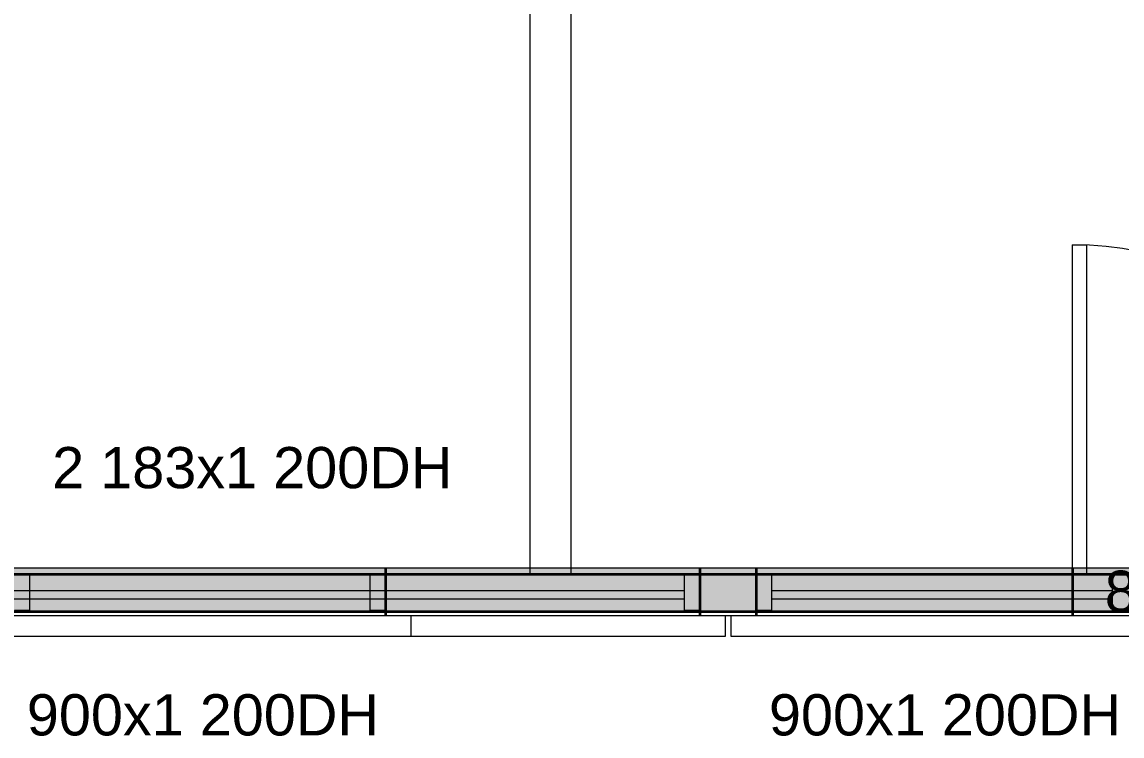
# Model space of a CAD drawing. Header units: inches. Extents: x -2190 to 40245, y -11272 to 33470.
# Drawn here: x 13151 to 15819, y 15018 to 16751 of the extents above; entities that cross this region are included whole.
import ezdxf

# ---------------------------------------------------------------- set-up
doc = ezdxf.new("R2010")
doc.units = ezdxf.units.IN
doc.header["$LTSCALE"] = 96
doc.header["$MEASUREMENT"] = 0
for name, color, linetype, lineweight, true_color in [('Doors-1', 216, 'Continuous', 18, 0x800080), ('Doors__Labels-1', 176, 'Continuous', 18, 0x000080), ('Walls___Normal-1', 18, 'Continuous', 35, 0x000000), ('Walls___Normal-2', 18, 'Continuous', 35, 0x000000), ('Walls___Normal-3', 18, 'Continuous', 35, 0x000000), ('Walls___Normal-Ext_T_Frame_-_600_OC_-_Int_PB_Ext_WRC_cladding-L1-1', 18, 'Continuous', 35, 0x000000), ('Walls___Normal-Ext_T_Frame_-_600_OC_-_Int_PB_Ext_WRC_cladding-L1-2', 18, 'Continuous', 35, 0x000000), ('Walls___Normal-Ext_T_Frame_-_600_OC_-_Int_PB_Ext_WRC_cladding-L1-3', 18, 'Continuous', 35, 0x000000), ('Walls___Normal-Ext_T_Frame_-_600_OC_-_Int_PB_Ext_WRC_cladding-L2-1', 18, 'Continuous', 35, 0x000000), ('Walls___Normal-Ext_T_Frame_-_600_OC_-_Int_PB_Ext_WRC_cladding-L2-2', 18, 'Continuous', 35, 0x000000), ('Walls___Normal-Ext_T_Frame_-_600_OC_-_Int_PB_Ext_WRC_cladding-L2-3', 18, 'Continuous', 35, 0x000000), ('Walls___Normal-Ext_T_Frame_-_600_OC_-_Int_PB_Ext_WRC_cladding-L3-1', 18, 'Continuous', 35, 0x000000), ('Walls___Normal-Ext_T_Frame_-_600_OC_-_Int_PB_Ext_WRC_cladding-L3-2', 18, 'Continuous', 35, 0x000000), ('Walls___Normal-Ext_T_Frame_-_600_OC_-_Int_PB_Ext_WRC_cladding-L3-3', 18, 'Continuous', 35, 0x000000), ('Walls___Normal-Ext_T_Frame_-_600_OC_-_Int_PB_Ext_WRC_cladding-L4-1', 18, 'Continuous', 35, 0x000000), ('Walls___Normal-Ext_T_Frame_-_600_OC_-_Int_PB_Ext_WRC_cladding-L4-2', 18, 'Continuous', 35, 0x000000), ('Walls___Normal-Ext_T_Frame_-_600_OC_-_Int_PB_Ext_WRC_cladding-L4-3', 18, 'Continuous', 35, 0x000000), ('Walls___Railings-3', 18, 'Continuous', 18, 0x000000), ('Windows-1', 18, 'Continuous', 18, 0x000000), ('Windows-3', 18, 'Continuous', 18, 0x000000), ('Windows__Labels-1', 176, 'Continuous', 9, 0x000080), ('Windows__Labels-3', 176, 'Continuous', 9, 0x000080)]:
    doc.layers.add(name, color=color, linetype=linetype, lineweight=lineweight, true_color=true_color)

msp = doc.modelspace()

# ---------------------------------------------------------------- linework, layer by layer
at = {"layer": 'Doors-1', "color": 216, "linetype": 'Continuous', "lineweight": 18, "true_color": 0x800080}
for p, q in [((15698.6, 15410), (15698.6, 16210)), ((15698.6, 16210), (15733.6, 16210)), ((15733.6, 15410), (15733.6, 16210)), ((15733.6, 15410), (15698.6, 15410)), ((15698.6, 15320), (16498.6, 15320))]:
    msp.add_line(p, q, dxfattribs=at)
msp.add_arc((15698.6, 15410), 800, 0, 90, dxfattribs=at)
at = {"layer": 'Walls___Normal-1'}
for p, q in [((14795, 15425), (14795, 15310)), ((15698.6, 15425), (15698.6, 15310))]:
    msp.add_line(p, q, dxfattribs=at)
at = {"layer": 'Walls___Normal-1', "color": 1, "true_color": 0xff0000}
msp.add_solid([(14795, 15425), (15698.6, 15425), (14795, 15410), (15698.6, 15410)], dxfattribs=at)
at = {"layer": 'Walls___Normal-1', "color": 8, "true_color": 0x808080}
msp.add_solid([(14795, 15410), (15698.6, 15410), (14795, 15320), (15698.6, 15320)], dxfattribs=at)
at = {"layer": 'Walls___Normal-2', "color": 1, "true_color": 0xff0000}
msp.add_solid([(12252.5, 15425), (17337.5, 15425), (12252.5, 15410), (17337.5, 15410)], dxfattribs=at)
at = {"layer": 'Walls___Normal-2', "color": 8, "true_color": 0x808080}
msp.add_solid([(12252.5, 15410), (17337.5, 15410), (12300, 15320), (17290, 15320)], dxfattribs=at)
at = {"layer": 'Walls___Normal-3'}
for p, q in [((14032.5, 15425), (14032.5, 15310)), ((14932.5, 15310), (14932.5, 15425))]:
    msp.add_line(p, q, dxfattribs=at)
at = {"layer": 'Walls___Normal-3', "color": 1, "true_color": 0xff0000}
for points in [[(14032.5, 15425), (14432.9, 15425), (14032.5, 15410), (14432.9, 15410)], [(14432.9, 15425), (14932.5, 15425), (14432.9, 15410), (14932.5, 15410)]]:
    msp.add_solid(points, dxfattribs=at)
at = {"layer": 'Walls___Normal-3', "color": 8, "true_color": 0x808080}
msp.add_solid([(14032.5, 15410), (14932.5, 15410), (14032.5, 15320), (14932.5, 15320)], dxfattribs=at)
at = {"layer": 'Walls___Normal-Ext_T_Frame_-_600_OC_-_Int_PB_Ext_WRC_cladding-L1-1', "color": 18, "linetype": 'Continuous', "lineweight": 0, "true_color": 0x000000}
msp.add_line((15698.6, 15425), (14795, 15425), dxfattribs=at)
at = {"layer": 'Walls___Normal-Ext_T_Frame_-_600_OC_-_Int_PB_Ext_WRC_cladding-L1-2', "color": 18, "linetype": 'Continuous', "lineweight": 0, "true_color": 0x000000}
msp.add_line((17337.5, 15425), (12252.5, 15425), dxfattribs=at)
at = {"layer": 'Walls___Normal-Ext_T_Frame_-_600_OC_-_Int_PB_Ext_WRC_cladding-L1-3', "color": 18, "linetype": 'Continuous', "lineweight": 0, "true_color": 0x000000}
for p, q in [((14432.9, 15425), (14032.5, 15425)), ((14932.5, 15425), (14432.9, 15425))]:
    msp.add_line(p, q, dxfattribs=at)
at = {"layer": 'Walls___Normal-Ext_T_Frame_-_600_OC_-_Int_PB_Ext_WRC_cladding-L2-1', "color": 18, "linetype": 'Continuous', "lineweight": 35, "true_color": 0x000000}
msp.add_line((15698.6, 15410), (14795, 15410), dxfattribs=at)
at = {"layer": 'Walls___Normal-Ext_T_Frame_-_600_OC_-_Int_PB_Ext_WRC_cladding-L2-2', "color": 18, "linetype": 'Continuous', "lineweight": 35, "true_color": 0x000000}
msp.add_line((17337.5, 15410), (12252.5, 15410), dxfattribs=at)
at = {"layer": 'Walls___Normal-Ext_T_Frame_-_600_OC_-_Int_PB_Ext_WRC_cladding-L2-3', "color": 18, "linetype": 'Continuous', "lineweight": 35, "true_color": 0x000000}
for p, q in [((14432.9, 15410), (14032.5, 15410)), ((14932.5, 15410), (14432.9, 15410))]:
    msp.add_line(p, q, dxfattribs=at)
at = {"layer": 'Walls___Normal-Ext_T_Frame_-_600_OC_-_Int_PB_Ext_WRC_cladding-L3-1', "color": 18, "linetype": 'Continuous', "lineweight": 35, "true_color": 0x000000}
msp.add_line((14795, 15320), (15698.6, 15320), dxfattribs=at)
at = {"layer": 'Walls___Normal-Ext_T_Frame_-_600_OC_-_Int_PB_Ext_WRC_cladding-L3-2', "color": 18, "linetype": 'Continuous', "lineweight": 35, "true_color": 0x000000}
msp.add_line((12300, 15320), (17290, 15320), dxfattribs=at)
at = {"layer": 'Walls___Normal-Ext_T_Frame_-_600_OC_-_Int_PB_Ext_WRC_cladding-L3-3', "color": 18, "linetype": 'Continuous', "lineweight": 35, "true_color": 0x000000}
msp.add_line((14032.5, 15320), (14932.5, 15320), dxfattribs=at)
at = {"layer": 'Walls___Normal-Ext_T_Frame_-_600_OC_-_Int_PB_Ext_WRC_cladding-L4-1', "color": 18, "linetype": 'Continuous', "lineweight": 0, "true_color": 0x000000}
msp.add_line((14795, 15310), (15698.6, 15310), dxfattribs=at)
at = {"layer": 'Walls___Normal-Ext_T_Frame_-_600_OC_-_Int_PB_Ext_WRC_cladding-L4-2', "color": 18, "linetype": 'Continuous', "lineweight": 0, "true_color": 0x000000}
msp.add_line((12310, 15310), (17280, 15310), dxfattribs=at)
at = {"layer": 'Walls___Normal-Ext_T_Frame_-_600_OC_-_Int_PB_Ext_WRC_cladding-L4-3', "color": 18, "linetype": 'Continuous', "lineweight": 0, "true_color": 0x000000}
msp.add_line((14032.5, 15310), (14932.5, 15310), dxfattribs=at)
at = {"layer": 'Walls___Railings-3'}
for p, q in [((14382.9, 29015), (14382.9, 15410)), ((14482.9, 15410), (14482.9, 29015))]:
    msp.add_line(p, q, dxfattribs=at)
at = {"layer": 'Windows-1'}
for p, q in [((14795, 15425), (12611.9, 15425)), ((14758, 15410), (14795, 15410)), ((14758, 15323), (14758, 15410)), ((14795, 15323), (14795, 15410)), ((12648.9, 15370.5), (14758, 15370.5)), ((12648.9, 15350.5), (14758, 15350.5)), ((14758, 15323), (14795, 15323)), ((14857.5, 15260), (14857.5, 15310)), ((12549.4, 15260), (14857.5, 15260))]:
    msp.add_line(p, q, dxfattribs=at)
at = {"layer": 'Windows-3'}
for p, q in [((14032.5, 15425), (13132.5, 15425)), ((15832.5, 15425), (14932.5, 15425)), ((13132.5, 15410), (13169.5, 15410)), ((13169.5, 15323), (13169.5, 15410)), ((13995.5, 15410), (14032.5, 15410)), ((13995.5, 15323), (13995.5, 15410)), ((14032.5, 15323), (14032.5, 15410)), ((14932.5, 15410), (14969.5, 15410)), ((14932.5, 15323), (14932.5, 15410)), ((14969.5, 15323), (14969.5, 15410)), ((15795.5, 15410), (15832.5, 15410)), ((15795.5, 15323), (15795.5, 15410)), ((13169.5, 15370.5), (13995.5, 15370.5)), ((14969.5, 15370.5), (15795.5, 15370.5)), ((13169.5, 15350.5), (13995.5, 15350.5)), ((14969.5, 15350.5), (15795.5, 15350.5)), ((13132.5, 15323), (13169.5, 15323)), ((13995.5, 15323), (14032.5, 15323)), ((14932.5, 15323), (14969.5, 15323)), ((15795.5, 15323), (15832.5, 15323)), ((14095, 15260), (14095, 15310)), ((14870, 15310), (14870, 15260)), ((13070, 15260), (14095, 15260)), ((14870, 15260), (15895, 15260))]:
    msp.add_line(p, q, dxfattribs=at)

# ---------------------------------------------------------------- texts
at = {"layer": 'Doors__Labels-1', "color": 176, "lineweight": 0, "true_color": 0x000080, "insert": (15777.1, 15317.6), "char_height": 100, "width": 715, "attachment_point": 7}
msp.add_mtext('\\fArial|b0|i0|c0|p0;800x2 100', dxfattribs=at)
at = {"layer": 'Windows__Labels-1', "color": 176, "lineweight": 0, "true_color": 0x000080, "insert": (13224, 15617.6), "char_height": 100, "width": 1042, "attachment_point": 7}
msp.add_mtext('\\fArial|b0|i0|c0|p0;2 183x1 200DH', dxfattribs=at)
at = {"layer": 'Windows__Labels-3', "color": 176, "lineweight": 0, "true_color": 0x000080, "char_height": 100, "width": 925, "attachment_point": 7}
for insert in [(13162.5, 15017.6), (14962.5, 15017.6)]:
    msp.add_mtext('\\fArial|b0|i0|c0|p0;900x1 200DH', dxfattribs=dict(at, insert=insert))

doc.saveas('drawing.dxf')
